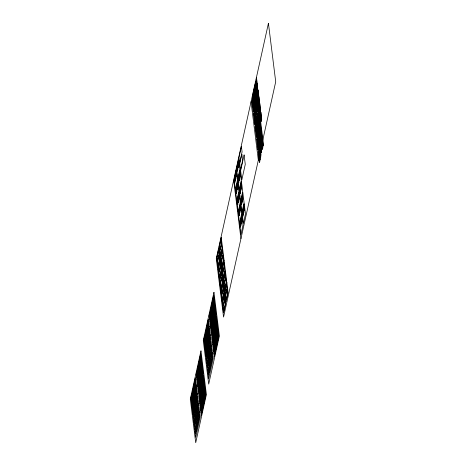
<?xml version="1.0" encoding="UTF-8"?>
<svg xmlns="http://www.w3.org/2000/svg" width="466" height="466" viewBox="0 0 466 466"><rect width="100%" height="100%" fill="white"/><g stroke="black" fill="none" stroke-linecap="round" stroke-linejoin="round"><path stroke-width="0.7" d="M251.046 101.739L258.327 160.188M233.664 180.179L240.945 238.627M191.293 399.088L191.392 399.642L191.945 396.152L191.293 399.088M191.561 401.232L191.66 401.785L192.178 398.284L191.561 401.232M191.829 403.375L191.928 403.929L192.464 400.428L191.829 403.375M192.161 395.168L192.266 395.721L192.761 392.226L192.161 395.168M192.097 405.519L192.196 406.072L192.743 402.577L192.097 405.519M192.359 407.663L192.464 408.216L192.982 404.715L192.359 407.663M192.429 397.312L192.528 397.865L193.046 394.364L192.429 397.312M192.627 409.806L192.732 410.36L193.262 406.859L192.627 409.806M192.697 399.455L192.796 400.009L193.332 396.508L192.697 399.455M193.035 391.248L193.134 391.801L193.681 388.306L193.035 391.248M192.895 411.95L192.994 412.503L193.53 409.002L192.895 411.95M192.965 401.599L193.064 402.152L193.617 398.657L192.965 401.599M193.297 393.391L193.402 393.939L193.932 390.438L193.297 393.391M193.233 403.742L193.332 404.29L193.868 400.789L193.233 403.742M193.565 395.529L193.67 396.083L194.2 392.582L193.565 395.529M193.495 405.88L193.6 406.434L194.136 402.933L193.495 405.88M193.903 387.322L194.002 387.875L194.555 384.386L193.903 387.322M193.833 397.673L193.932 398.226L194.485 394.737L193.833 397.673M193.763 408.024L193.868 408.577L194.398 405.076L193.763 408.024M194.171 389.465L194.27 390.019L194.805 386.518L194.171 389.465M194.101 399.816L194.2 400.37L194.736 396.869L194.101 399.816M194.433 391.609L194.538 392.162L195.085 388.667L194.433 391.609M194.369 401.96L194.468 402.513L195.004 399.012L194.369 401.96M194.701 393.753L194.805 394.306L195.336 390.805L194.701 393.753M194.771 383.402L194.87 383.955L195.388 380.454L194.771 383.402M194.631 404.104L194.736 404.657L195.271 401.156L194.631 404.104M194.969 395.896L195.068 396.45L195.604 392.949L194.969 395.896M195.038 385.545L195.138 386.098L195.673 382.598L195.038 385.545M195.306 387.689L195.405 388.242L195.953 384.747L195.306 387.689M195.237 398.04L195.336 398.593L195.889 395.098L195.237 398.04M195.569 389.832L195.673 390.386L196.209 386.885L195.569 389.832M195.504 400.183L195.604 400.737L196.104 397.242L195.504 400.183M195.837 391.976L195.941 392.529L196.471 389.028L195.837 391.976M196.104 394.12L196.203 394.667L196.739 391.166L196.104 394.12M196.576 375.241L196.681 375.794L197.2 372.293L196.576 375.241M196.372 396.257L196.471 396.811L196.99 393.31L196.372 396.257M196.856 377.46L196.955 378.013L197.491 374.513L196.856 377.46M197.13 379.685L197.235 380.239L197.765 376.738L197.13 379.685M197.45 371.32L197.549 371.874L198.085 368.373L197.45 371.32M197.409 381.904L197.508 382.458L198.062 378.963L197.409 381.904M197.724 373.54L197.823 374.093L198.359 370.592L197.724 373.54M197.683 384.124L197.788 384.677L198.3 381.176L197.683 384.124M198.003 375.759L198.102 376.312L198.638 372.812L198.003 375.759M197.963 386.349L198.062 386.902L198.58 383.402L197.963 386.349M198.318 367.4L198.417 367.948L198.953 364.447L198.318 367.4M198.277 377.984L198.376 378.538L198.877 375.043L198.277 377.984M198.236 388.568L198.341 389.122L198.871 385.621L198.236 388.568M198.592 369.62L198.697 370.173L199.227 366.672L198.592 369.62M198.557 380.204L198.656 380.757L199.174 377.256L198.557 380.204M198.516 390.788L198.615 391.341L199.151 387.84L198.516 390.788M198.871 371.839L198.97 372.392L199.506 368.891L198.871 371.839M198.831 382.423L198.93 382.976L199.465 379.475L198.831 382.423M199.186 363.474L199.285 364.028L199.821 360.527L199.186 363.474M199.145 374.058L199.25 374.612L199.798 371.122L199.145 374.058M199.11 384.648L199.209 385.201L199.745 381.695L199.11 384.648M199.46 365.699L199.565 366.247L200.1 362.746L199.46 365.699M199.425 376.283L199.524 376.837L200.042 373.336L199.425 376.283M199.227 396.49L199.326 397.044L199.879 393.554L199.227 396.49M199.384 386.867L199.483 387.421L200.036 383.926L199.384 386.867M199.739 367.919L199.838 368.472L200.374 364.971L199.739 367.919M199.698 378.503L199.803 379.056L200.333 375.555L199.698 378.503M200.054 359.554L200.159 360.107L200.689 356.607L200.054 359.554M199.5 398.715L199.605 399.263L200.135 395.762L199.5 398.715M200.013 370.138L200.118 370.691L200.636 367.191L200.013 370.138M199.978 380.722L200.077 381.275L200.613 377.775L199.978 380.722M199.78 400.935L199.879 401.488L200.415 397.987L199.78 400.935M200.333 361.773L200.432 362.327L200.986 358.837L200.333 361.773M200.293 372.357L200.392 372.911L200.928 369.41L200.293 372.357M200.095 392.57L200.194 393.123L200.747 389.628L200.095 392.57M200.252 382.947L200.357 383.501L200.904 380.006L200.252 382.947M200.054 403.154L200.159 403.707L200.689 400.207L200.054 403.154M200.607 363.998L200.712 364.546L201.207 361.057L200.607 363.998M200.566 374.582L200.671 375.136L201.207 371.635L200.566 374.582M200.368 394.789L200.473 395.343L200.992 391.842L200.368 394.789M200.333 405.373L200.432 405.927L200.986 402.438L200.333 405.373M200.887 366.218L200.986 366.771L201.504 363.27L200.887 366.218M200.846 376.802L200.945 377.355L201.481 373.854L200.846 376.802M200.648 397.015L200.747 397.562L201.283 394.061L200.648 397.015M200.607 407.599L200.712 408.152L201.242 404.651L200.607 407.599M201.161 368.437L201.265 368.99L201.795 365.49L201.161 368.437M200.963 388.65L201.067 389.203L201.597 385.702L200.963 388.65M201.12 379.021L201.225 379.574L201.772 376.085L201.12 379.021M200.922 399.234L201.027 399.787L201.562 396.286L200.922 399.234M200.887 409.818L200.986 410.371L201.504 406.87L200.887 409.818M201.44 370.656L201.539 371.21L202.075 367.709L201.44 370.656M201.242 390.869L201.341 391.423L201.86 387.922L201.242 390.869M201.201 401.453L201.3 402.007L201.854 398.512L201.201 401.453M201.161 412.037L201.265 412.591L201.795 409.09L201.161 412.037M201.516 393.088L201.621 393.642L202.151 390.141L201.516 393.088M201.714 372.882L201.819 373.435L202.366 369.94L201.714 372.882M201.475 403.673L201.58 404.226L202.075 400.737L201.475 403.673M201.83 384.724L201.935 385.277L202.454 381.776L201.83 384.724M201.994 375.101L202.093 375.654L202.64 372.159L201.994 375.101M201.795 395.314L201.895 395.861L202.43 392.36L201.795 395.314M201.755 405.898L201.854 406.451L202.372 402.95L201.755 405.898M202.11 386.949L202.209 387.502L202.745 384.001L202.11 386.949M202.069 397.533L202.174 398.086L202.704 394.586L202.069 397.533M202.028 408.117L202.133 408.67L202.669 405.17L202.028 408.117M202.384 389.168L202.489 389.722L203.019 386.221L202.384 389.168M202.349 399.752L202.448 400.306L202.949 396.816L202.349 399.752M202.704 380.804L202.803 381.357L203.339 377.856L202.704 380.804M202.663 391.388L202.762 391.941L203.316 388.452L202.663 391.388M202.623 401.972L202.722 402.525L203.24 399.024L202.623 401.972M202.978 383.023L203.077 383.576L203.613 380.075L202.978 383.023M202.937 393.613L203.042 394.16L203.572 390.659L202.937 393.613M202.902 404.197L203.001 404.75L203.537 401.249L202.902 404.197M203.258 385.248L203.357 385.801L203.892 382.301L203.258 385.248M203.217 395.832L203.316 396.385L203.834 392.885L203.217 395.832M203.531 387.467L203.63 388.021L204.184 384.526L203.531 387.467M204.277 340.489L204.382 341.042L204.918 337.541L204.277 340.489M203.491 398.051L203.595 398.605L204.125 395.104L203.491 398.051M203.811 389.687L203.91 390.24L204.446 386.739L203.811 389.687M204.545 342.632L204.65 343.186L205.18 339.685L204.545 342.632M203.77 400.271L203.869 400.824L204.405 397.323L203.77 400.271M204.085 391.912L204.184 392.459L204.702 388.959L204.085 391.912M204.813 344.776L204.912 345.329L205.43 341.828L204.813 344.776M204.364 394.131L204.463 394.685L204.999 391.184L204.364 394.131M205.081 346.92L205.18 347.473L205.716 343.972L205.081 346.92M205.151 336.568L205.25 337.122L205.786 333.621L205.151 336.568M204.638 396.35L204.737 396.904L205.273 393.403L204.638 396.35M205.349 349.063L205.448 349.617L206.001 346.122L205.349 349.063M205.413 338.712L205.518 339.265L206.054 335.765L205.413 338.712M205.681 340.856L205.786 341.409L206.298 337.908L205.681 340.856M205.617 351.207L205.716 351.76L206.234 348.259L205.617 351.207M206.019 332.648L206.118 333.202L206.654 329.701L206.019 332.648M205.949 342.999L206.048 343.553L206.584 340.052L205.949 342.999M205.879 353.35L205.984 353.904L206.514 350.403L205.879 353.35M206.287 334.792L206.386 335.345L206.921 331.844L206.287 334.792M206.217 345.143L206.316 345.696L206.817 342.201L206.217 345.143M206.549 336.935L206.654 337.489L207.189 333.988L206.549 336.935M206.485 347.287L206.584 347.84L207.102 344.339L206.485 347.287M206.887 328.728L206.986 329.276L207.521 325.775L206.887 328.728M206.817 339.079L206.921 339.627L207.452 336.126L206.817 339.079M206.753 349.43L206.852 349.983L207.387 346.477L206.753 349.43M207.154 330.866L207.254 331.419L207.754 327.93L207.154 330.866M207.085 341.217L207.184 341.77L207.737 338.281L207.085 341.217M207.422 333.009L207.521 333.563L208.057 330.062L207.422 333.009M207.353 343.36L207.452 343.914L207.987 340.413L207.353 343.36M207.754 324.802L207.859 325.355L208.389 321.855L207.754 324.802M207.62 345.504L207.72 346.057L208.255 342.557L207.62 345.504M207.69 335.153L207.789 335.706L208.325 332.206L207.69 335.153M208.022 326.946L208.121 327.499L208.64 323.998L208.022 326.946M207.953 337.297L208.057 337.85L208.605 334.361L207.953 337.297M208.29 329.089L208.389 329.643L208.925 326.142L208.29 329.089M208.22 339.44L208.325 339.994L208.855 336.493L208.22 339.44M208.558 331.233L208.657 331.786L209.211 328.291L208.558 331.233M208.488 341.584L208.587 342.137L209.123 338.636L208.488 341.584M208.826 333.376L208.925 333.93L209.444 330.429L208.826 333.376M209.088 335.52L209.193 336.073L209.723 332.573L209.088 335.52M209.566 316.641L209.665 317.195L210.201 313.694L209.566 316.641M209.356 337.664L209.461 338.217L210.009 334.722L209.356 337.664M209.84 318.866L209.945 319.42L210.457 315.919L209.84 318.866M210.119 321.086L210.218 321.639L210.754 318.138L210.119 321.086M210.434 312.721L210.533 313.274L211.069 309.773L210.434 312.721M210.393 323.305L210.498 323.858L211.028 320.358L210.393 323.305M210.708 314.94L210.813 315.494L211.331 311.993L210.708 314.94M210.673 325.53L210.772 326.078L211.308 322.577L210.673 325.53M210.987 317.165L211.086 317.719L211.622 314.212L210.987 317.165M210.947 327.749L211.051 328.303L211.547 324.808L210.947 327.749M211.302 308.801L211.401 309.354L211.902 305.859L211.302 308.801M211.261 319.385L211.366 319.938L211.896 316.437L211.261 319.385M211.226 329.969L211.325 330.522L211.844 327.021L211.226 329.969M211.581 311.02L211.68 311.573L212.199 308.073L211.581 311.02M211.541 321.604L211.64 322.157L212.176 318.657L211.541 321.604M211.5 332.188L211.599 332.741L212.135 329.241L211.5 332.188M211.855 313.239L211.954 313.793L212.49 310.292L211.855 313.239M211.814 323.829L211.919 324.377L212.467 320.888L211.814 323.829M212.17 304.875L212.275 305.428L212.787 301.927L212.17 304.875M212.135 315.465L212.234 316.018L212.77 312.511L212.135 315.465M212.094 326.049L212.176 326.602L212.729 323.101L212.094 326.049M212.449 307.1L212.548 307.653L213.084 304.152L212.449 307.1M212.211 337.891L212.31 338.444L212.845 334.943L212.211 337.891M212.409 317.684L212.508 318.237L213.061 314.742L212.409 317.684M212.368 328.268L212.473 328.821L213.003 325.32L212.368 328.268M212.723 309.319L212.828 309.873L213.358 306.372L212.723 309.319M212.688 319.903L212.787 320.457L213.306 316.956L212.688 319.903M212.49 340.116L212.589 340.669L213.137 337.174L212.49 340.116M213.044 300.954L213.143 301.508L213.661 298.007L213.044 300.954M213.003 311.538L213.102 312.092L213.638 308.591L213.003 311.538M212.962 322.128L213.061 322.676L213.579 319.175L212.962 322.128M212.764 342.335L212.863 342.889L213.416 339.394L212.764 342.335M213.317 303.174L213.416 303.727L213.952 300.226L213.317 303.174M213.277 313.764L213.381 314.317L213.877 310.822L213.277 313.764M213.079 333.971L213.183 334.524L213.713 331.023L213.079 333.971M213.242 324.348L213.341 324.901L213.877 321.4L213.242 324.348M213.044 344.555L213.143 345.108L213.661 341.607L213.044 344.555M213.597 305.399L213.696 305.952L214.232 302.451L213.597 305.399M213.556 315.983L213.655 316.536L214.174 313.036L213.556 315.983M213.358 336.19L213.457 336.743L214.01 333.254L213.358 336.19M213.317 346.78L213.416 347.333L213.952 343.832L213.317 346.78M213.871 307.618L213.97 308.172L214.506 304.671L213.871 307.618M213.83 318.202L213.935 318.756L214.465 315.255L213.83 318.202M213.632 338.415L213.737 338.968L214.267 335.468L213.632 338.415M213.597 348.999L213.696 349.552L214.232 346.052L213.597 348.999M214.15 309.838L214.249 310.391L214.797 306.902L214.15 309.838M213.952 330.05L214.051 330.604L214.587 327.103L213.952 330.05M214.11 320.427L214.209 320.975L214.744 317.474L214.11 320.427M213.911 340.634L214.01 341.188L214.529 337.687L213.911 340.634M214.424 312.063L214.523 312.616L215.042 309.115L214.424 312.063M213.871 351.218L213.97 351.772L214.523 348.283L213.871 351.218M214.226 332.27L214.325 332.823L214.878 329.334L214.226 332.27M214.185 342.854L214.29 343.407L214.82 339.906L214.185 342.854M214.15 353.444L214.249 353.991L214.744 350.502L214.15 353.444M214.698 314.282L214.803 314.835L215.339 311.335L214.698 314.282M214.5 334.489L214.605 335.042L215.141 331.542L214.5 334.489M214.465 345.079L214.564 345.632L215.1 342.131L214.465 345.079M214.82 326.13L214.919 326.678L215.473 323.188L214.82 326.13M214.977 316.501L215.076 317.055L215.612 313.554L214.977 316.501M214.779 336.714L214.878 337.267L215.414 333.767L214.779 336.714M214.739 347.298L214.843 347.852L215.374 344.351L214.739 347.298M215.094 328.349L215.199 328.903L215.746 325.408L215.094 328.349M215.053 338.933L215.158 339.487L215.694 335.986L215.053 338.933M215.018 349.517L215.117 350.071L215.618 346.582L215.018 349.517M215.374 330.569L215.473 331.122L215.991 327.621L215.374 330.569M215.333 341.153L215.432 341.706L215.968 338.205L215.333 341.153M215.688 322.204L215.787 322.757L216.34 319.268L215.688 322.204M215.647 332.788L215.752 333.341L216.282 329.841L215.647 332.788M215.607 343.378L215.711 343.931L216.247 340.43L215.607 343.378M215.962 324.429L216.067 324.977L216.603 321.476L215.962 324.429M215.927 335.013L216.026 335.567L216.562 332.066L215.927 335.013M215.886 345.597L215.985 346.151L216.504 342.65L215.886 345.597M216.241 326.649L216.34 327.202L216.859 323.701L216.241 326.649M216.201 337.233L216.306 337.786L216.853 334.291L216.201 337.233M216.515 328.868L216.62 329.421L217.156 325.92L216.515 328.868M216.48 339.452L216.579 340.005L217.08 336.516L216.48 339.452M216.795 331.087L216.894 331.641L217.43 328.14L216.795 331.087M216.754 341.677L216.859 342.23L217.372 338.73L216.754 341.677M217.069 333.312L217.173 333.866L217.709 330.365L217.069 333.312M217.348 335.532L217.447 336.085L217.948 332.596L217.348 335.532M217.622 337.751L217.727 338.304L218.245 334.804L217.622 337.751M252.747 97.044L252.496 99.392L253.76 109.522L254.11 107.955L252.747 97.044M253.242 92.816L252.991 95.163L253.568 99.841L254.017 99.048L253.242 92.816M256.556 77.851L257.011 83.699L256.556 77.851M254.64 104.343L254.389 106.691L253.609 100.452L254.057 99.666L254.64 104.343M255.129 100.114L254.879 102.462L253.521 91.552L253.865 89.985L255.129 100.114M256.848 84.451L256.719 85.622L256.265 79.773L256.848 84.451M254.314 109.597L254.063 111.945L255.321 122.075L255.671 120.508L254.314 109.597M254.803 105.368L254.553 107.722L255.135 112.393L255.578 111.607L254.803 105.368M257.284 83.694L257.739 89.548L257.284 83.694M257.576 90.293L257.448 91.47L256.993 85.622L257.576 90.293M257.675 91.074L258.228 97.703L257.675 91.074M256.201 116.896L255.951 119.244L255.176 113.011L255.618 112.219L256.201 116.896M256.69 112.673L256.44 115.02L255.083 104.11L255.432 102.537L256.69 112.673M258.496 97.697L258.857 102.77L258.496 97.697M258.747 95.349L258.624 96.526L258.071 89.897L258.747 95.349M255.927 122.558L255.677 124.905L256.941 135.035L257.284 133.468L255.927 122.558M256.416 118.329L256.166 120.677L256.749 125.354L257.191 124.568L256.416 118.329M259.381 100.417L259.253 101.588L258.892 96.52L259.381 100.417M259.178 103.155L260.121 112.9L259.178 103.155M257.815 129.857L257.564 132.204L256.789 125.971L257.232 125.179L257.815 129.857M258.304 125.628L258.053 127.975L256.696 117.065L257.046 115.498L258.304 125.628M257.488 135.111L257.238 137.458L258.502 147.588L258.851 146.021L257.488 135.111M257.983 130.882L257.727 133.229L258.31 137.907L258.758 137.115L257.983 130.882M260.64 110.547L260.517 111.724L259.574 101.972L260.64 110.547M260.442 113.285L261.187 121.475L260.442 113.285M261.711 119.121L261.583 120.292L260.838 112.108L261.711 119.121M259.381 142.41L259.131 144.757L258.35 138.519L258.799 137.732L259.381 142.41M259.871 138.181L259.62 140.528L258.263 129.618L258.607 128.051L259.871 138.181M259.044 147.588L258.793 149.935L260.057 160.071L260.407 158.498L259.044 147.588M259.533 143.365L259.282 145.712L259.865 150.39L260.313 149.598L259.533 143.365M260.937 154.887L260.686 157.24L259.906 151.001L260.354 150.215L260.937 154.887M261.426 150.664L261.176 153.011L259.812 142.101L260.162 140.534L261.426 150.664M268.428 23.3L216.282 258.618L223.558 317.066L275.709 81.748L268.428 23.3M254.413 87.526L254.063 89.093L255.327 99.223L255.77 98.437L254.413 87.526M255.001 84.876L254.652 86.443L262.486 149.324L262.83 147.757L255.001 84.876M255.694 81.736L255.345 83.309L263.179 146.184L263.529 144.617L255.694 81.736M218.81 248.419L216.725 257.832L217.989 267.962L220.074 258.548L218.81 248.419M221.245 237.433L219.16 246.846L220.418 256.982L222.509 247.568L221.245 237.433M236.192 169.979L234.107 179.393L235.371 189.522L237.456 180.109L236.192 169.979M238.627 158.993L236.542 168.407L237.806 178.542L239.891 169.129L238.627 158.993M241.411 146.446L238.976 157.426L239.652 162.884L242.087 151.899L241.411 146.446M218.56 250.766L217.168 257.04L217.605 260.546L218.997 254.273L218.56 250.766M220.995 239.786L219.603 246.06L220.039 249.566L221.432 243.293L220.995 239.786M234.771 177.622L234.986 182.107L234.771 177.622M235.161 175.857L235.382 180.342L235.161 175.857M235.551 174.092L235.773 178.577L235.551 174.092M235.942 172.327L236.163 176.812L235.942 172.327M237.206 166.636L237.421 171.127L237.206 166.636M237.596 164.871L237.811 169.362L237.596 164.871M237.986 163.106L238.208 167.597L237.986 163.106M238.376 161.347L238.598 165.832L238.376 161.347M219.096 255.053L217.704 261.327L218.239 265.614L219.626 259.335L219.096 255.053M221.531 244.067L220.138 250.347L220.668 254.634L222.061 248.355L221.531 244.067M241.837 154.246L239.751 163.659L240.526 169.898L242.611 160.485L241.837 154.246M220.214 259.661L218.123 269.074L219.387 279.204L221.472 269.791L220.214 259.661M222.643 248.681L220.558 258.094L221.822 268.224L223.907 258.811L222.643 248.681M237.59 181.204L235.505 190.617L236.769 200.747L238.854 191.334L237.59 181.204M240.025 170.218L237.94 179.631L239.204 189.767L241.289 180.354L240.025 170.218M219.958 262.009L218.571 268.282L219.008 271.789L220.395 265.515L219.958 262.009M222.393 251.028L221.006 257.302L221.443 260.809L222.83 254.535L222.393 251.028M236.169 188.846L236.39 193.332L236.169 188.846M236.559 187.082L236.78 191.567L236.559 187.082M236.949 185.317L237.171 189.802L236.949 185.317M237.34 183.552L237.561 188.037L237.34 183.552M238.604 177.861L238.819 182.352L238.604 177.861M238.994 176.101L239.209 180.587L238.994 176.101M239.384 174.336L239.606 178.822L239.384 174.336M239.774 172.571L239.996 177.057L239.774 172.571M253.562 110.413L253.213 111.98L251.856 101.07L252.298 100.277L253.562 110.413M255.974 100.079L255.63 101.652L256.888 111.782L257.337 110.99L255.974 100.079M244.102 154.986L240.625 170.673L241.79 180.027L245.267 164.341L244.102 154.986M200.968 350.933L190.291 399.117L195.72 442.7L206.397 394.516L200.968 350.933M213.952 292.339L203.275 340.524L208.704 384.101L219.381 335.916L213.952 292.339M191.386 395.75L190.862 398.104L193 415.247L197.52 394.853L195.382 377.705L191.485 396.525L191.386 395.75M196.669 371.903L196.151 374.256L198.627 394.125L203.147 373.732L200.671 353.857L196.769 372.678L196.669 371.903M204.37 337.151L203.852 339.504L205.984 356.647L210.504 336.254L208.372 319.111L204.469 337.932L204.37 337.151M209.659 313.303L209.135 315.657L211.611 335.526L216.131 315.132L213.655 295.263L209.752 314.084L209.659 313.303M220.494 266.296L219.102 272.569L219.637 276.856L221.03 270.583L220.494 266.296M222.929 255.316L221.536 261.589L222.072 265.876L223.464 259.597L222.929 255.316M221.612 270.903L219.527 280.316L220.785 290.446L222.876 281.033L221.612 270.903M224.047 259.923L221.962 269.336L223.22 279.466L225.305 270.053L224.047 259.923M238.988 192.429L236.903 201.842L238.167 211.972L240.252 202.559L238.988 192.429M241.423 181.443L239.338 190.856L240.602 200.992L242.687 191.578L241.423 181.443M221.362 273.251L219.969 279.53L220.406 283.037L221.799 276.757L221.362 273.251M223.797 262.271L222.404 268.544L222.841 272.051L224.233 265.777L223.797 262.271M237.567 200.071L237.788 204.557L237.567 200.071M237.957 198.306L238.178 202.792L237.957 198.306M238.347 196.541L238.569 201.027L238.347 196.541M238.738 194.776L238.959 199.262L238.738 194.776M240.002 189.091L240.217 193.576L240.002 189.091M240.392 187.326L240.607 191.811L240.392 187.326M240.782 185.561L241.004 190.046L240.782 185.561M241.172 183.796L241.394 188.281L241.172 183.796M255.129 122.966L254.78 124.533L253.422 113.622L253.865 112.836L255.129 122.966M257.587 113.04L257.244 114.607L258.502 124.742L258.95 123.95L257.587 113.04M221.898 277.538L220.505 283.811L221.035 288.099L222.428 281.825L221.898 277.538M224.327 266.558L222.94 272.831L223.47 277.119L224.862 270.845L224.327 266.558M193.949 411.944L193.174 416.645L193.466 418.986L197.986 398.587L197.695 396.251L194.042 412.725L193.949 411.944M206.933 353.345L206.158 358.045L206.45 360.387L210.97 339.994L210.679 337.652L207.032 354.125L206.933 353.345M223.01 282.146L220.925 291.559L222.189 301.694L224.274 292.281L223.01 282.146M225.445 271.165L223.36 280.579L224.624 290.708L226.709 281.295L225.445 271.165M240.386 203.654L238.301 213.067L239.565 223.197L241.65 213.783L240.386 203.654M242.821 192.668L240.736 202.081L242 212.216L244.085 202.803L242.821 192.668M222.76 284.493L221.373 290.772L221.81 294.279L223.197 288.005L222.76 284.493M225.195 273.513L223.802 279.792L224.239 283.299L225.631 277.02L225.195 273.513M238.965 211.296L239.186 215.781L238.965 211.296M239.355 209.531L239.576 214.016L239.355 209.531M239.745 207.766L239.967 212.251L239.745 207.766M240.136 206.001L240.357 210.486L240.136 206.001M241.4 200.316L241.615 204.801L241.4 200.316M241.79 198.551L242.005 203.036L241.79 198.551M242.18 196.786L242.402 201.271L242.18 196.786M242.57 195.021L242.792 199.506L242.57 195.021M199.32 393.153L198.796 395.506L201.271 415.375L205.791 394.982L203.316 375.113L199.413 393.933L199.32 393.153M212.304 334.553L211.78 336.906L214.255 356.781L218.775 336.382L216.3 316.513L212.403 335.334L212.304 334.553M194.392 415.532L193.623 420.233L193.914 422.569L198.434 402.175L198.143 399.84L194.491 416.307L194.392 415.532M207.382 356.933L206.607 361.633L206.898 363.969L211.418 343.576L211.127 341.24L207.475 357.713L207.382 356.933M256.743 135.926L256.393 137.493L255.036 126.583L255.479 125.797L256.743 135.926M259.154 125.593L258.805 127.16L260.069 137.289L260.511 136.503L259.154 125.593M223.296 288.78L221.903 295.06L222.439 299.341L223.831 293.067L223.296 288.78M225.73 277.8L224.338 284.074L224.874 288.361L226.26 282.087L225.73 277.8M194.852 419.202L194.077 423.903L194.369 426.244L198.889 405.845L198.598 403.509L194.945 419.983L194.852 419.202M207.836 360.602L207.067 365.303L207.358 367.645L211.873 347.252L211.581 344.91L207.935 361.383L207.836 360.602M195.306 422.848L194.532 427.549L194.823 429.885L199.343 409.492L199.052 407.156L195.4 423.629L195.306 422.848M208.29 364.249L207.516 368.95L207.807 371.286L212.327 350.892L212.036 348.556L208.389 365.029L208.29 364.249M224.414 293.394L222.329 302.807L223.587 312.936L225.672 303.523L224.414 293.394M226.849 282.408L224.758 291.821L226.022 301.956L228.107 292.543L226.849 282.408M241.784 214.878L239.699 224.292L240.963 234.421L243.048 225.008L241.784 214.878M244.219 203.892L242.134 213.306L243.398 223.441L245.483 214.028L244.219 203.892M224.163 295.741L222.771 302.015L223.208 305.521L224.6 299.248L224.163 295.741M226.598 284.755L225.206 291.034L225.643 294.541L227.035 288.268L226.598 284.755M240.363 222.521L240.584 227.006L240.363 222.521M240.753 220.756L240.974 225.241L240.753 220.756M241.143 218.991L241.365 223.476L241.143 218.991M241.534 217.226L241.755 221.711L241.534 217.226M242.798 211.541L243.013 216.026L242.798 211.541M243.188 209.776L243.409 214.261L243.188 209.776M243.578 208.011L243.8 212.496L243.578 208.011M243.968 206.246L244.19 210.731L243.968 206.246M195.767 426.576L194.998 431.277L195.289 433.619L199.809 413.226L199.518 410.884L195.866 427.357L195.767 426.576M208.756 367.983L207.982 372.683L208.273 375.019L212.793 354.626L212.502 352.284L208.85 368.757L208.756 367.983M224.694 300.028L223.307 306.302L223.837 310.589L225.229 304.31L224.694 300.028M227.128 289.042L225.736 295.322L226.272 299.603L227.664 293.33L227.128 289.042M258.304 148.479L257.954 150.046L256.597 139.136L257.04 138.344L258.304 148.479M260.71 138.076L260.36 139.643L261.624 149.772L262.067 148.986L260.71 138.076M196.227 430.252L195.452 434.953L195.743 437.289L200.264 416.895L199.972 414.559L196.326 431.033L196.227 430.252M209.211 371.652L208.442 376.353L208.733 378.695L213.253 358.296L212.962 355.96L209.31 372.433L209.211 371.652M259.859 160.956L259.51 162.529L258.152 151.619L258.595 150.827L259.859 160.956"/></g></svg>
